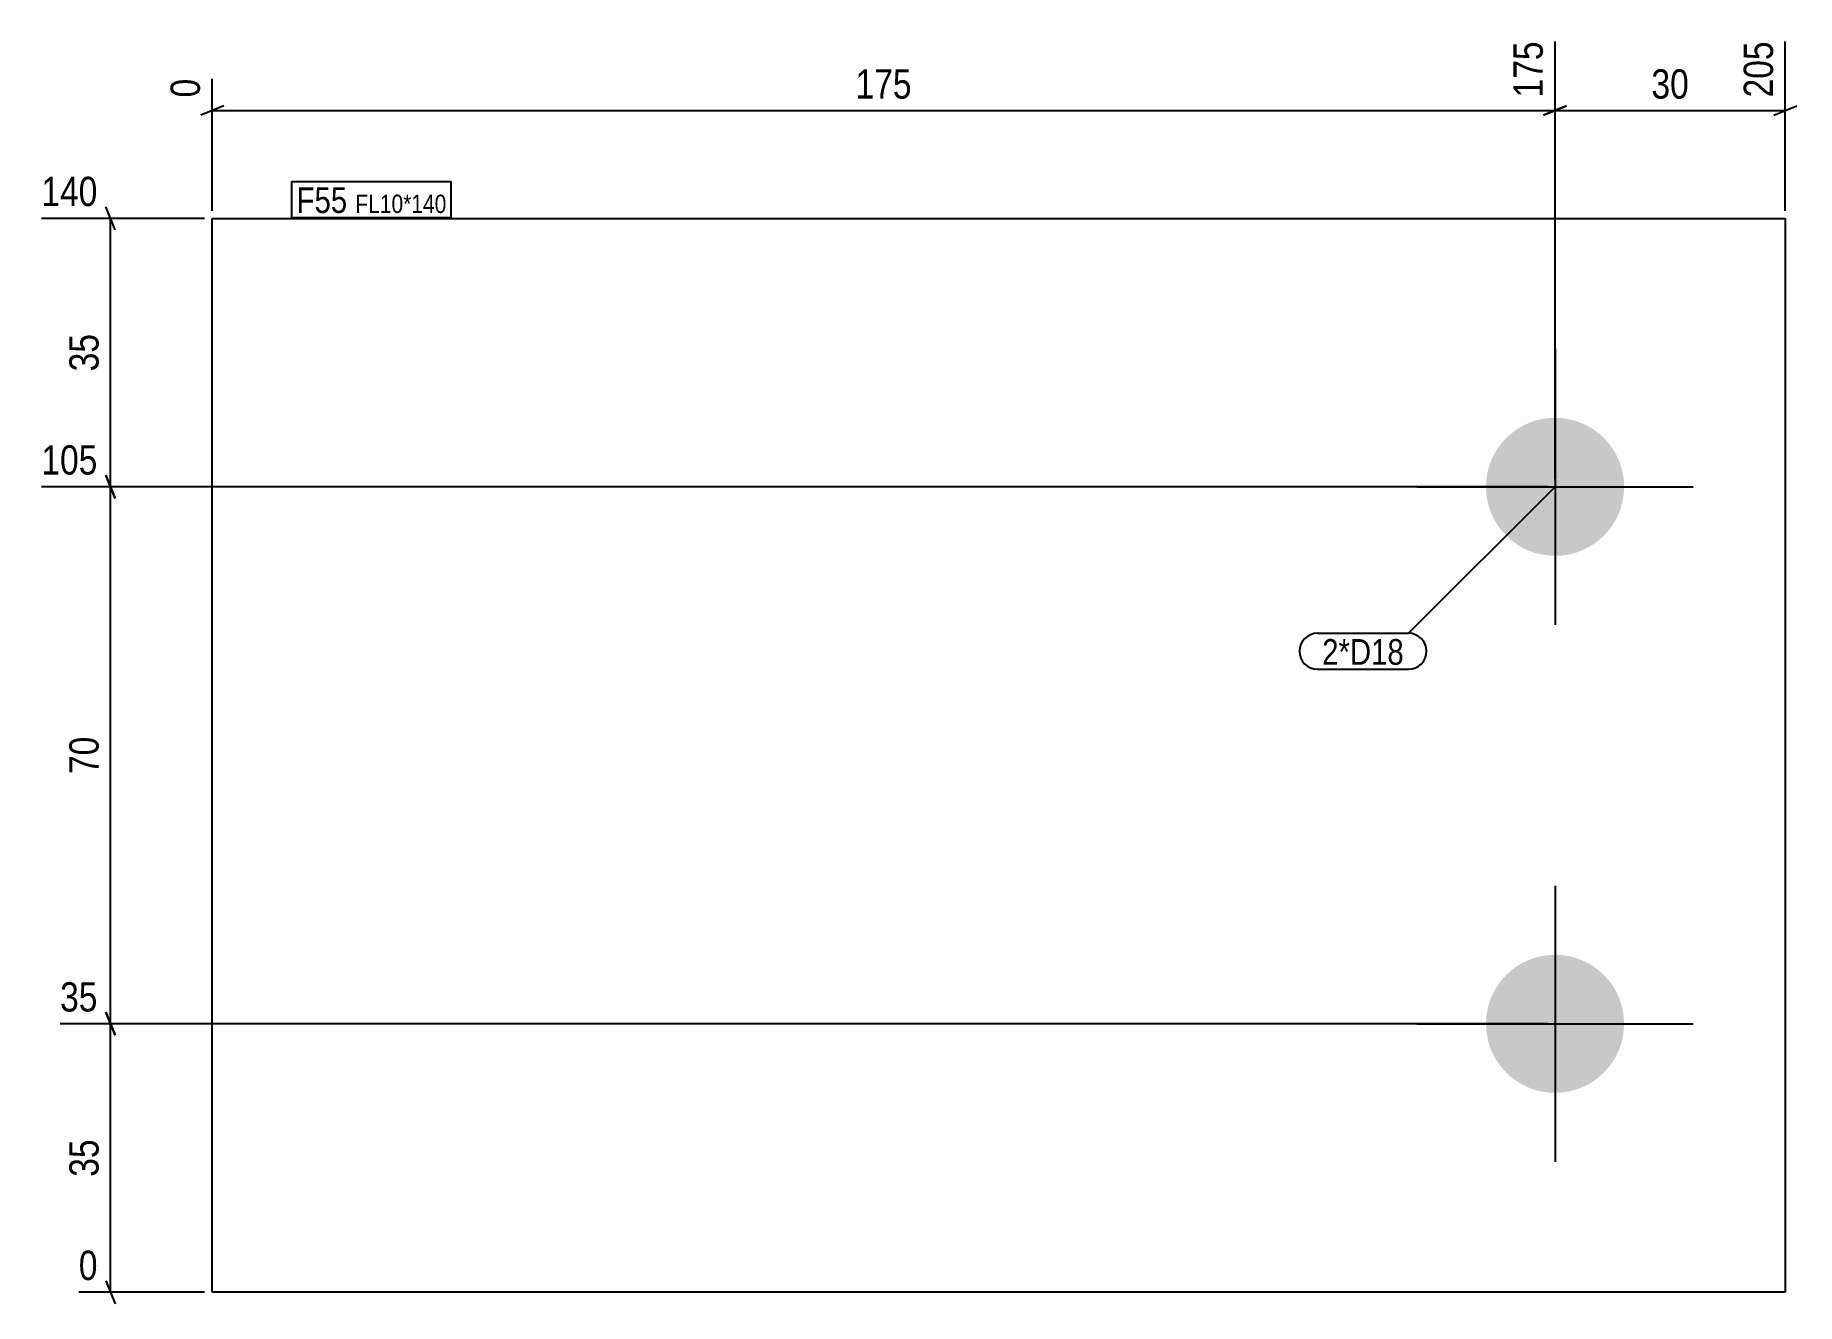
# Model space of a CAD drawing. Header units: millimetres. Extents: x 2 to 232, y 3 to 168.
import ezdxf

# ---------------------------------------------------------------- set-up
doc = ezdxf.new("R2010")
doc.units = ezdxf.units.MM
for name, color, linetype in [('MÅLSÆTNING', 7, 'Continuous'), ('STÅL', 7, 'Continuous'), ('TEKST', 7, 'Continuous')]:
    doc.layers.add(name, color=color, linetype=linetype)
doc.styles.add('Arial Narrow', font='ARIALN.TTF', dxfattribs={"height": 0.2})

msp = doc.modelspace()

# ---------------------------------------------------------------- hatches: boundary and pattern name
at = {"layer": 'STÅL', "linetype": 'Continuous'}
for points in [[(200.26, 118.5, -1), (200.26, 100.5, -1)], [(200.26, 48.5, -1), (200.26, 30.5, -1)]]:
    msp.add_hatch(color=3, dxfattribs=at).paths.add_polyline_path(points)

# ---------------------------------------------------------------- linework, layer by layer
at = {"layer": 'MÅLSÆTNING', "color": 7, "linetype": 'Continuous'}
for p, q in [((200.26, 110.5), (200.26, 167.57)), ((200.26, 110.5), (200.26, 167.57)), ((230.26, 145.5), (230.26, 167.57)), ((25.26, 145.5), (25.26, 162.7)), ((26.76, 159.16), (23.76, 157.96)), ((25.26, 158.56), (200.26, 158.56)), ((201.76, 159.16), (198.76, 157.96)), ((198.76, 157.96), (201.76, 159.16)), ((200.26, 158.56), (230.26, 158.56)), ((228.76, 157.96), (231.76, 159.16)), ((12.61, 143), (11.41, 146)), ((24.26, 144.5), (3, 144.5)), ((12.01, 109.5), (12.01, 144.5)), ((11.41, 111), (12.61, 108)), ((12.61, 108), (11.41, 111)), ((199.26, 109.5), (3, 109.5)), ((199.26, 109.5), (3, 109.5)), ((199.26, 39.5), (5.44, 39.5)), ((12.61, 38), (11.41, 41)), ((12.01, 4.5), (12.01, 39.5)), ((11.41, 6), (12.61, 3)), ((24.26, 4.5), (7.88, 4.5))]:
    msp.add_line(p, q, dxfattribs=at)
at = {"layer": 'STÅL', "color": 2, "linetype": 'Continuous'}
for p, q in [((25.26, 4.5), (25.26, 144.5)), ((25.26, 144.5), (230.26, 144.5)), ((230.26, 144.5), (230.26, 4.5)), ((230.26, 4.5), (25.26, 4.5))]:
    msp.add_line(p, q, dxfattribs=at)
at = {"layer": 'STÅL', "color": 3, "linetype": 'Continuous'}
for p, q in [((200.26, 127.5), (200.26, 91.5)), ((182.26, 109.5), (218.26, 109.5)), ((200.26, 57.5), (200.26, 21.5)), ((182.26, 39.5), (218.26, 39.5))]:
    msp.add_line(p, q, dxfattribs=at)

# ---------------------------------------------------------------- wipeouts: each hides what was drawn before it
at = {"color": 0}
msp.add_wipeout([(180.57, 86.31), (180.57, 89.81), (169.91, 89.81), (169.91, 86.31)], dxfattribs=at).dxf.layer = 'TEKST'

# ---------------------------------------------------------------- next in the draw order: wipeouts: each hides what was drawn before it
at = {"color": 0, "linetype": 'Continuous'}
for points in [[(199.46, 168.37), (193.86, 168.37), (193.86, 159.46), (199.46, 159.46)], [(229.46, 168.37), (223.86, 168.37), (223.86, 159.46), (229.46, 159.46)], [(24.46, 163.5), (18.86, 163.5), (18.86, 159.46), (24.46, 159.46)], [(11.11, 145.3), (11.11, 150.9), (2.2, 150.9), (2.2, 145.3)], [(11.11, 40.3), (11.11, 45.9), (4.64, 45.9), (4.64, 40.3)], [(11.11, 5.3), (11.11, 10.9), (7.08, 10.9), (7.08, 5.3)]]:
    msp.add_wipeout(points, dxfattribs=at).dxf.layer = 'MÅLSÆTNING'
at = {"color": 0}
for points, layer in [([(117.22, 159.31), (117.22, 164.91), (108.3, 164.91), (108.3, 159.31)], 'MÅLSÆTNING'), ([(218.5, 159.31), (218.5, 164.91), (212.02, 164.91), (212.02, 159.31)], 'MÅLSÆTNING'), ([(11.26, 130.24), (5.66, 130.24), (5.66, 123.76), (11.26, 123.76)], 'MÅLSÆTNING'), ([(11.26, 25.24), (5.66, 25.24), (5.66, 18.76), (11.26, 18.76)], 'MÅLSÆTNING'), ([(42.87, 145.2), (42.87, 148.7), (36.26, 148.7), (36.26, 145.2)], 'TEKST'), ([(180.57, 86.31), (180.57, 89.81), (169.91, 89.81), (169.91, 86.31)], 'TEKST')]:
    msp.add_wipeout(points, dxfattribs=at).dxf.layer = layer

# ---------------------------------------------------------------- next in the draw order: linework, layer by layer
at = {"layer": 'MÅLSÆTNING', "color": 7, "linetype": 'Continuous'}
for p, q in [((12.01, 39.5), (12.01, 109.5)), ((199.26, 39.5), (5.44, 39.5)), ((11.41, 41), (12.61, 38))]:
    msp.add_line(p, q, dxfattribs=at)
at = {"layer": 'TEKST', "color": 7, "linetype": 'Continuous'}
for p, q in [((200.26, 109.5), (181.17, 90.41)), ((169.31, 90.41), (181.17, 90.41)), ((169.31, 85.71), (181.17, 85.71))]:
    msp.add_line(p, q, dxfattribs=at)
for centre, start, end in [((169.31, 88.06), 90, 270), ((181.17, 88.06), 270, 90)]:
    msp.add_arc(centre, 2.35, start, end, dxfattribs=at)

# ---------------------------------------------------------------- next in the draw order: texts
at = {"layer": 'MÅLSÆTNING', "color": 3, "linetype": 'Continuous', "style": 'Arial Narrow'}
for s, height, p in [('175', 3.818, (198.66, 160.26)), ('205', 3.818, (228.66, 160.26)), ('0', 3.82, (23.66, 160.26))]:
    msp.add_text(s, height=height, rotation=90.0002, dxfattribs=at).set_placement(p)
at = {"layer": 'MÅLSÆTNING', "color": 3, "style": 'Arial Narrow'}
for s, p in [('175', (109.1, 160.11)), ('30', (212.82, 160.11))]:
    msp.add_text(s, height=3.818, dxfattribs=at).set_placement(p)
at = {"layer": 'MÅLSÆTNING', "color": 3, "linetype": 'Continuous', "style": 'Arial Narrow'}
for s, height, p in [('140', 3.818, (3, 146.1)), ('35', 3.818, (5.44, 41.1)), ('0', 3.82, (7.88, 6.1))]:
    msp.add_text(s, height=height, dxfattribs=at).set_placement(p)
at = {"layer": 'MÅLSÆTNING', "color": 3, "style": 'Arial Narrow'}
for p in [(10.46, 124.56), (10.46, 19.56)]:
    msp.add_text('35', height=3.818, rotation=90.0002, dxfattribs=at).set_placement(p)
at = {"layer": 'TEKST', "color": 3, "style": 'Arial Narrow'}
msp.add_text('2*D18', height=3.34, dxfattribs=at).set_placement((169.91, 86.31))

# ---------------------------------------------------------------- next in the draw order: wipeouts: each hides what was drawn before it
at = {"color": 0}
msp.add_wipeout([(42.87, 145.2), (42.87, 148.7), (36.26, 148.7), (36.26, 145.2)], dxfattribs=at).dxf.layer = 'TEKST'

# ---------------------------------------------------------------- next in the draw order: linework, layer by layer
at = {"layer": 'TEKST', "color": 7, "linetype": 'Continuous'}
for p, q in [((35.66, 149.3), (56.39, 149.3)), ((35.66, 144.6), (35.66, 149.3))]:
    msp.add_line(p, q, dxfattribs=at)

# ---------------------------------------------------------------- next in the draw order: texts
at = {"layer": 'TEKST', "color": 3, "style": 'Arial Narrow'}
msp.add_text('F55', height=3.34, dxfattribs=at).set_placement((36.26, 145.2))

# ---------------------------------------------------------------- next in the draw order: wipeouts: each hides what was drawn before it
at = {"color": 0, "linetype": 'Continuous'}
msp.add_wipeout([(11.11, 110.3), (11.11, 115.9), (2.2, 115.9), (2.2, 110.3)], dxfattribs=at).dxf.layer = 'MÅLSÆTNING'
at = {"color": 0}
for points, layer in [([(11.26, 77.74), (5.66, 77.74), (5.66, 71.26), (11.26, 71.26)], 'MÅLSÆTNING'), ([(55.79, 145.2), (55.79, 147.7), (43.92, 147.7), (43.92, 145.2)], 'TEKST')]:
    msp.add_wipeout(points, dxfattribs=at).dxf.layer = layer

# ---------------------------------------------------------------- next in the draw order: texts
at = {"layer": 'MÅLSÆTNING', "color": 3, "linetype": 'Continuous', "style": 'Arial Narrow'}
msp.add_text('105', height=3.818, dxfattribs=at).set_placement((3, 111.1))
at = {"layer": 'MÅLSÆTNING', "color": 3, "style": 'Arial Narrow'}
msp.add_text('70', height=3.818, rotation=90.0002, dxfattribs=at).set_placement((10.46, 72.06))

# ---------------------------------------------------------------- next in the draw order: wipeouts: each hides what was drawn before it
at = {"color": 0}
msp.add_wipeout([(55.79, 145.2), (55.79, 147.7), (43.92, 147.7), (43.92, 145.2)], dxfattribs=at).dxf.layer = 'TEKST'

# ---------------------------------------------------------------- next in the draw order: linework, layer by layer
at = {"layer": 'TEKST', "color": 7, "linetype": 'Continuous'}
for p, q in [((56.39, 144.6), (56.39, 149.3)), ((35.66, 144.6), (56.39, 144.6))]:
    msp.add_line(p, q, dxfattribs=at)

# ---------------------------------------------------------------- next in the draw order: texts
at = {"layer": 'TEKST', "color": 3, "style": 'Arial Narrow'}
msp.add_text('FL10*140', height=2.386, dxfattribs=at).set_placement((43.92, 145.2))

doc.saveas('drawing.dxf')
